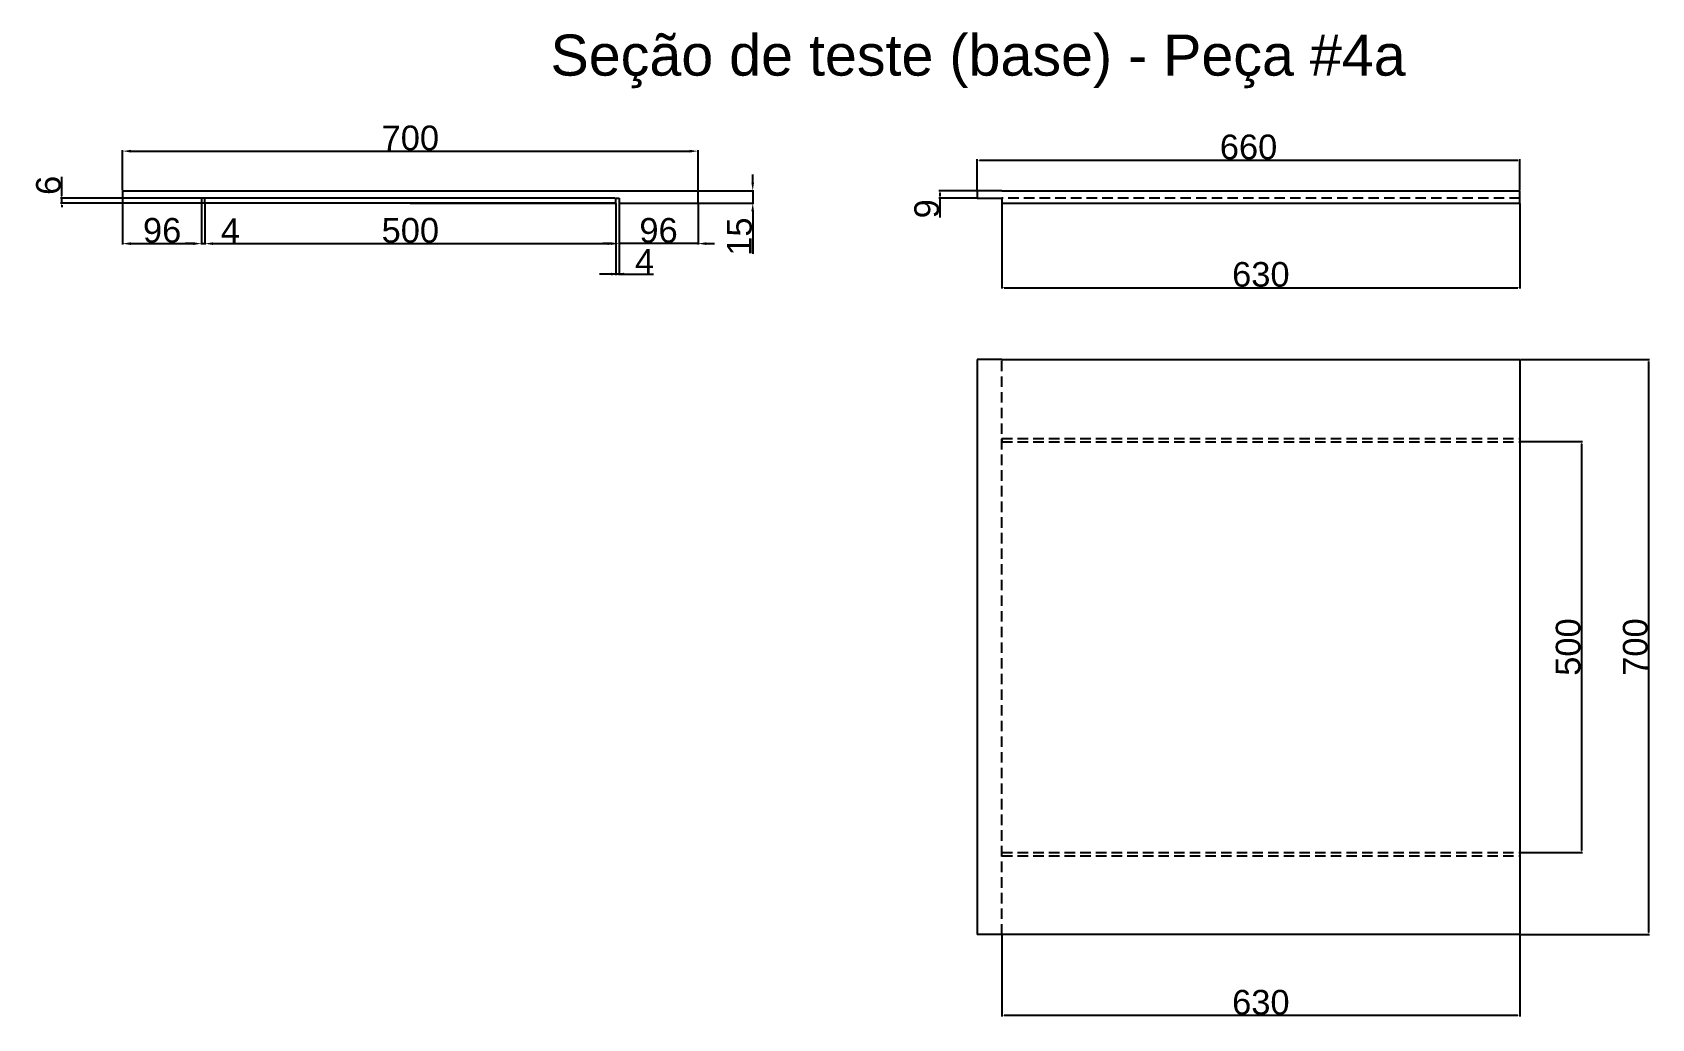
# Model space of a CAD drawing. Header units: millimetres. Extents: x 483 to 2453, y 115 to 1315.
import ezdxf

# ---------------------------------------------------------------- set-up
doc = ezdxf.new("R2010")
doc.units = ezdxf.units.MM
doc.linetypes.add('DASHED', pattern=[19.05, 12.7, -6.35])
doc.styles.get("Standard").update_dxf_attribs({"font": 'arial.ttf'})
doc.dimstyles.new('ISO-25', dxfattribs={"dimtxt": 2.5, "dimasz": 2.5, "dimexe": 1.25, "dimexo": 0.625, "dimtad": 1, "dimtxsty": 'Standard', "dimcen": 2.5, "dimadec": 0, "dimazin": 0, "dimtfac": 1, "dimtmove": 0, "dimatfit": 3, "dimfxl": 1, "dimarcsym": 0})

# ---------------------------------------------------------------- blocks, each defined once
blk = doc.blocks.new('*D4')
at = {"color": 5, "lineweight": -2}
for p, q in [((1632.2, 1123.1), (1632.2, 1160.9)), ((1634.7, 1159.6), (2289.7, 1159.6)), ((2292.2, 1123.1), (2292.2, 1160.9))]:
    blk.add_line(p, q, dxfattribs=at)
at = {"color": 5}
for points in [[(1634.7, 1160.1), (1634.7, 1159.2), (1632.2, 1159.6)], [(2289.7, 1159.2), (2289.7, 1160.1), (2292.2, 1159.6)]]:
    blk.add_solid(points, dxfattribs=at)
at = {"layer": 'Defpoints', "color": 0}
for p in [(2292.2, 1159.6), (1632.2, 1122.4), (2292.2, 1122.4)]:
    blk.add_point(p, dxfattribs=at)
at = {"color": 5, "insert": (1962.2, 1175.6), "char_height": 30, "attachment_point": 5}
blk.add_mtext('660', dxfattribs=at)
blk = doc.blocks.new('*D7')
at = {"color": 5, "lineweight": -2}
for p, q in [((592.4, 1123.1), (592.4, 1171.9)), ((602.4, 1170.7), (1282.4, 1170.7)), ((1292.4, 1123.1), (1292.4, 1171.9))]:
    blk.add_line(p, q, dxfattribs=at)
at = {"color": 5}
for points in [[(602.4, 1172.3), (602.4, 1169), (592.4, 1170.7)], [(1282.4, 1169), (1282.4, 1172.3), (1292.4, 1170.7)]]:
    blk.add_solid(points, dxfattribs=at)
at = {"layer": 'Defpoints', "color": 0}
for p in [(1292.4, 1170.7), (592.4, 1122.4), (1292.4, 1122.4)]:
    blk.add_point(p, dxfattribs=at)
at = {"color": 5, "insert": (942.4, 1186.6), "char_height": 30, "attachment_point": 5}
blk.add_mtext('700', dxfattribs=at)
blk = doc.blocks.new('*D8')
at = {"color": 5, "lineweight": -2}
for p, q in [((692.4, 1106.8), (692.4, 1056.9)), ((1192.4, 1106.8), (1192.4, 1056.9)), ((702.4, 1058.1), (1182.4, 1058.1))]:
    blk.add_line(p, q, dxfattribs=at)
at = {"color": 5}
for points in [[(702.4, 1059.8), (702.4, 1056.4), (692.4, 1058.1)], [(1182.4, 1056.4), (1182.4, 1059.8), (1192.4, 1058.1)]]:
    blk.add_solid(points, dxfattribs=at)
at = {"layer": 'Defpoints', "color": 0}
for p in [(692.4, 1107.4), (1192.4, 1107.4), (1192.4, 1058.1)]:
    blk.add_point(p, dxfattribs=at)
at = {"color": 5, "insert": (942.4, 1074.1), "char_height": 30, "attachment_point": 5}
blk.add_mtext('500', dxfattribs=at)
blk = doc.blocks.new('*D9')
at = {"color": 5, "lineweight": -2}
for p, q in [((688.4, 1106.8), (688.4, 1056.9)), ((692.4, 1106.8), (692.4, 1056.9)), ((678.4, 1058.1), (668.4, 1058.1)), ((688.4, 1058.1), (692.4, 1058.1)), ((702.4, 1058.1), (734.4, 1058.1))]:
    blk.add_line(p, q, dxfattribs=at)
at = {"color": 5}
for points in [[(678.4, 1056.4), (678.4, 1059.8), (688.4, 1058.1)], [(702.4, 1059.8), (702.4, 1056.4), (692.4, 1058.1)]]:
    blk.add_solid(points, dxfattribs=at)
at = {"layer": 'Defpoints', "color": 0}
for p in [(688.4, 1107.4), (692.4, 1107.4), (692.4, 1058.1)]:
    blk.add_point(p, dxfattribs=at)
at = {"color": 5, "insert": (723.4, 1073.7), "char_height": 30, "attachment_point": 5}
blk.add_mtext('4', dxfattribs=at)
blk = doc.blocks.new('*D10')
at = {"color": 5, "lineweight": -2}
for p, q in [((592.4, 1106.8), (592.4, 1056.9)), ((688.4, 1106.8), (688.4, 1056.9)), ((602.4, 1058.1), (678.4, 1058.1))]:
    blk.add_line(p, q, dxfattribs=at)
at = {"color": 5}
for points in [[(602.4, 1059.8), (602.4, 1056.4), (592.4, 1058.1)], [(678.4, 1056.4), (678.4, 1059.8), (688.4, 1058.1)]]:
    blk.add_solid(points, dxfattribs=at)
at = {"layer": 'Defpoints', "color": 0}
for p in [(592.4, 1107.4), (688.4, 1107.4), (688.4, 1058.1)]:
    blk.add_point(p, dxfattribs=at)
at = {"color": 5, "insert": (640.4, 1074.1), "char_height": 30, "attachment_point": 5}
blk.add_mtext('96', dxfattribs=at)
blk = doc.blocks.new('*D11')
at = {"color": 5, "lineweight": -2}
for p, q in [((1192.4, 1106.8), (1192.4, 1019.8)), ((1196.4, 1106.8), (1196.4, 1019.8)), ((1192.4, 1021), (1172.4, 1021)), ((1186.4, 1021), (1176.4, 1021)), ((1202.4, 1021), (1186.4, 1021)), ((1196.4, 1021), (1238.4, 1021))]:
    blk.add_line(p, q, dxfattribs=at)
at = {"color": 5}
for points in [[(1186.4, 1019.4), (1186.4, 1022.7), (1196.4, 1021)], [(1202.4, 1022.7), (1202.4, 1019.4), (1192.4, 1021)]]:
    blk.add_solid(points, dxfattribs=at)
at = {"layer": 'Defpoints', "color": 0}
for p in [(1192.4, 1107.4), (1196.4, 1107.4), (1196.4, 1021)]:
    blk.add_point(p, dxfattribs=at)
at = {"color": 5, "insert": (1227.4, 1036.6), "char_height": 30, "attachment_point": 5}
blk.add_mtext('4', dxfattribs=at)
blk = doc.blocks.new('*D12')
at = {"color": 5, "lineweight": -2}
for p, q in [((1196.4, 1106.8), (1196.4, 1056.9)), ((1292.4, 1106.8), (1292.4, 1056.9)), ((1186.4, 1058.1), (1176.4, 1058.1)), ((1292.4, 1058.1), (1196.4, 1058.1)), ((1302.4, 1058.1), (1312.4, 1058.1))]:
    blk.add_line(p, q, dxfattribs=at)
at = {"color": 5}
for points in [[(1186.4, 1056.5), (1186.4, 1059.8), (1196.4, 1058.1)], [(1302.4, 1059.8), (1302.4, 1056.5), (1292.4, 1058.1)]]:
    blk.add_solid(points, dxfattribs=at)
at = {"layer": 'Defpoints', "color": 0}
for p in [(1196.4, 1107.4), (1292.4, 1107.4), (1196.4, 1058.1)]:
    blk.add_point(p, dxfattribs=at)
at = {"color": 5, "insert": (1244.4, 1074.1), "char_height": 30, "attachment_point": 5}
blk.add_mtext('96', dxfattribs=at)
blk = doc.blocks.new('*D14')
at = {"color": 5, "lineweight": -2}
for p, q in [((1359, 1132.4), (1359, 1142.4)), ((1293, 1122.4), (1360.2, 1122.4)), ((1293, 1107.4), (1360.2, 1107.4)), ((1359, 1122.4), (1359, 1107.4)), ((1359, 1097.4), (1359, 1045.8))]:
    blk.add_line(p, q, dxfattribs=at)
at = {"color": 5}
for points in [[(1357.3, 1132.4), (1360.6, 1132.4), (1359, 1122.4)], [(1360.6, 1097.4), (1357.3, 1097.4), (1359, 1107.4)]]:
    blk.add_solid(points, dxfattribs=at)
at = {"layer": 'Defpoints', "color": 0}
for p in [(1292.4, 1122.4), (1292.4, 1107.4), (1359, 1107.4)]:
    blk.add_point(p, dxfattribs=at)
at = {"color": 5, "insert": (1343, 1066.6), "char_height": 30, "attachment_point": 5, "rotation": 90}
blk.add_mtext('15', dxfattribs=at)
blk = doc.blocks.new('*D15')
at = {"color": 5, "lineweight": -2}
for p, q in [((1662.2, 1106.8), (1662.2, 1003.3)), ((2292.2, 1106.8), (2292.2, 1003.3)), ((1664.7, 1004.5), (2289.7, 1004.5))]:
    blk.add_line(p, q, dxfattribs=at)
at = {"color": 5}
for points in [[(1664.7, 1005), (1664.7, 1004.1), (1662.2, 1004.5)], [(2289.7, 1004.1), (2289.7, 1005), (2292.2, 1004.5)]]:
    blk.add_solid(points, dxfattribs=at)
at = {"layer": 'Defpoints', "color": 0}
for p in [(1662.2, 1107.4), (2292.2, 1107.4), (2292.2, 1004.5)]:
    blk.add_point(p, dxfattribs=at)
at = {"color": 5, "insert": (1977.2, 1020.5), "char_height": 30, "attachment_point": 5}
blk.add_mtext('630', dxfattribs=at)
blk = doc.blocks.new('*D16')
at = {"color": 5, "lineweight": -2}
for p, q in [((2292.9, 917.1), (2450.1, 917.1)), ((2448.9, 914.6), (2448.9, 219.6)), ((2292.9, 217.1), (2450.1, 217.1))]:
    blk.add_line(p, q, dxfattribs=at)
at = {"color": 5}
for points in [[(2449.3, 914.6), (2448.5, 914.6), (2448.9, 917.1)], [(2448.5, 219.6), (2449.3, 219.6), (2448.9, 217.1)]]:
    blk.add_solid(points, dxfattribs=at)
at = {"layer": 'Defpoints', "color": 0}
for p in [(2292.2, 917.1), (2292.2, 217.1), (2448.9, 217.1)]:
    blk.add_point(p, dxfattribs=at)
at = {"color": 5, "insert": (2432.9, 567.1), "char_height": 30, "attachment_point": 5, "rotation": 90}
blk.add_mtext('700', dxfattribs=at)
blk = doc.blocks.new('*D17')
at = {"color": 5, "lineweight": -2}
for p, q in [((1662.2, 216.5), (1662.2, 117.4)), ((2292.2, 216.5), (2292.2, 117.4)), ((2289.7, 118.6), (1664.7, 118.6))]:
    blk.add_line(p, q, dxfattribs=at)
at = {"color": 5}
for points in [[(1664.7, 119), (1664.7, 118.2), (1662.2, 118.6)], [(2289.7, 118.2), (2289.7, 119), (2292.2, 118.6)]]:
    blk.add_solid(points, dxfattribs=at)
at = {"layer": 'Defpoints', "color": 0}
for p in [(1662.2, 217.1), (2292.2, 217.1), (1662.2, 118.6)]:
    blk.add_point(p, dxfattribs=at)
at = {"color": 5, "insert": (1977.2, 134.6), "char_height": 30, "attachment_point": 5}
blk.add_mtext('630', dxfattribs=at)
blk = doc.blocks.new('*D18')
at = {"color": 5, "lineweight": -2}
for p, q in [((2292.9, 817.1), (2368.4, 817.1)), ((2367.2, 814.6), (2367.2, 319.6)), ((2292.9, 317.1), (2368.4, 317.1))]:
    blk.add_line(p, q, dxfattribs=at)
at = {"color": 5}
for points in [[(2367.6, 814.6), (2366.7, 814.6), (2367.2, 817.1)], [(2366.7, 319.6), (2367.6, 319.6), (2367.2, 317.1)]]:
    blk.add_solid(points, dxfattribs=at)
at = {"layer": 'Defpoints', "color": 0}
for p in [(2292.2, 817.1), (2292.2, 317.1), (2367.2, 317.1)]:
    blk.add_point(p, dxfattribs=at)
at = {"color": 5, "insert": (2351.2, 567.1), "char_height": 30, "attachment_point": 5, "rotation": 90}
blk.add_mtext('500', dxfattribs=at)
blk = doc.blocks.new('*D19')
at = {"color": 5, "lineweight": -2}
for p, q in [((1631.6, 1122.4), (1585.5, 1122.4)), ((1631.6, 1113.4), (1585.5, 1113.4)), ((1586.8, 1119.9), (1586.8, 1115.9)), ((1586.8, 1113.4), (1586.8, 1090))]:
    blk.add_line(p, q, dxfattribs=at)
at = {"color": 5}
for points in [[(1587.2, 1119.9), (1586.3, 1119.9), (1586.8, 1122.4)], [(1586.3, 1115.9), (1587.2, 1115.9), (1586.8, 1113.4)]]:
    blk.add_solid(points, dxfattribs=at)
at = {"layer": 'Defpoints', "color": 0}
for p in [(1586.8, 1113.4), (1632.2, 1122.4), (1632.2, 1113.4)]:
    blk.add_point(p, dxfattribs=at)
at = {"color": 5, "insert": (1570.8, 1100.5), "char_height": 30, "attachment_point": 5, "rotation": 90}
blk.add_mtext('9', dxfattribs=at)
blk = doc.blocks.new('*D21')
at = {"color": 5, "lineweight": -2}
for p, q in [((518.2, 1115.9), (518.2, 1139.5)), ((1191.8, 1113.4), (516.9, 1113.4)), ((1191.8, 1107.4), (516.9, 1107.4)), ((518.2, 1107.4), (518.2, 1113.4)), ((518.2, 1104.9), (518.2, 1102.4))]:
    blk.add_line(p, q, dxfattribs=at)
at = {"color": 5}
for points in [[(517.8, 1115.9), (518.6, 1115.9), (518.2, 1113.4)], [(518.6, 1104.9), (517.8, 1104.9), (518.2, 1107.4)]]:
    blk.add_solid(points, dxfattribs=at)
at = {"layer": 'Defpoints', "color": 0}
for p in [(518.2, 1113.4), (1192.4, 1113.4), (1192.4, 1107.4)]:
    blk.add_point(p, dxfattribs=at)
at = {"color": 5, "insert": (502.2, 1129), "char_height": 30, "attachment_point": 5, "rotation": 90}
blk.add_mtext('6', dxfattribs=at)

msp = doc.modelspace()

# ---------------------------------------------------------------- linework, layer by layer
for p, q in [((592.379, 1122.448), (1292.379, 1122.448)), ((592.379, 1122.448), (592.379, 1107.448)), ((688.379, 1107.448), (592.379, 1107.448)), ((692.379, 1113.448), (688.379, 1113.448)), ((688.379, 1113.448), (688.379, 1107.448)), ((692.379, 1107.448), (692.379, 1113.448)), ((942.379, 1107.448), (692.379, 1107.448)), ((942.379, 1107.448), (1192.379, 1107.448)), ((1192.379, 1107.448), (1192.379, 1113.448)), ((1192.379, 1113.448), (1196.379, 1113.448)), ((1196.379, 1113.448), (1196.379, 1107.448)), ((1196.379, 1107.448), (1292.379, 1107.448)), ((1292.379, 1122.448), (1292.379, 1107.448)), ((1662.232, 1122.448), (1632.232, 1122.448)), ((1632.232, 1122.448), (1632.232, 1113.448)), ((1632.232, 1113.448), (1662.232, 1113.448)), ((1662.232, 1122.448), (2292.232, 1122.448)), ((1662.232, 1107.448), (2292.232, 1107.448)), ((2292.232, 1107.448), (2292.232, 1122.448)), ((1662.232, 917.077), (1632.232, 917.077)), ((1632.232, 917.077), (1632.232, 217.077)), ((1662.232, 917.077), (2292.232, 917.077)), ((2292.232, 917.077), (2292.232, 217.077)), ((2292.232, 217.077), (1632.232, 217.077))]:
    msp.add_line(p, q)
at = {"linetype": 'DASHED'}
for p, q in [((2292.232, 1113.448), (1662.232, 1113.448)), ((1662.232, 1113.448), (1662.232, 1107.448)), ((1662.232, 217.077), (1662.232, 917.077)), ((1662.232, 821.077), (2292.232, 821.077)), ((1662.232, 821.077), (1662.232, 817.077)), ((1662.232, 817.077), (2292.232, 817.077)), ((1662.232, 313.077), (1662.232, 317.077)), ((1662.232, 317.077), (2292.232, 317.077)), ((1662.232, 313.077), (2292.232, 313.077))]:
    msp.add_line(p, q, dxfattribs=at)

# ---------------------------------------------------------------- texts
msp.add_text('Seção de teste (base) - Peça #4a', height=50).set_placement((1112.908, 1262.565))

# ---------------------------------------------------------------- dimensions: what is measured, and where the dimension line sits
for p1, p2, distance, override, picture, middle in [((592.379, 1122.448), (1292.379, 1122.448), 48.225, {"dimtxt": 30, "dimasz": 10, "dimclrd": 5, "dimclre": 5, "dimclrt": 5}, '*D7', (942.379, 1186.615)), ((1632.232, 1122.448), (2292.232, 1122.448), 37.201, {"dimtxt": 30, "dimclrd": 5, "dimclre": 5, "dimclrt": 5}, '*D4', (1962.232, 1175.591)), ((1192.379, 1107.448), (1192.379, 1113.448), 674.193, {"dimtxt": 30, "dimclrd": 5, "dimclre": 5, "dimclrt": 5}, '*D21', (502.244, 1128.977)), ((1632.232, 1122.448), (1632.232, 1113.448), -45.47, {"dimtxt": 30, "dimclrd": 5, "dimclre": 5, "dimclrt": 5}, '*D19', (1570.82, 1100.459)), ((2292.232, 217.077), (1662.232, 217.077), 98.473, {"dimtxt": 30, "dimclrd": 5, "dimclre": 5, "dimclrt": 5}, '*D17', (1977.232, 134.556))]:
    dim = msp.add_aligned_dim(p1=p1, p2=p2, distance=distance, dimstyle='ISO-25', override=override)
    dim.commit()
    dim.dimension.update_dxf_attribs({"geometry": picture, "text_midpoint": middle})
for base, p1, p2, override, picture, middle in [((1358.955, 1107.448), (1292.379, 1122.448), (1292.379, 1107.448), {"dimtxt": 30, "dimasz": 10, "dimclrd": 5, "dimclre": 5, "dimclrt": 5}, '*D14', (1343.013, 1066.635)), ((2367.159, 317.077), (2292.232, 817.077), (2292.232, 317.077), {"dimtxt": 30, "dimclrd": 5, "dimclre": 5, "dimclrt": 5}, '*D18', (2351.217, 567.077))]:
    dim = msp.add_linear_dim(base=base, p1=p1, p2=p2, angle=90, dimstyle='ISO-25', override=override)
    dim.commit()
    dim.dimension.update_dxf_attribs({"geometry": picture, "text_midpoint": middle})
for base, p1, p2, override, picture, middle in [((688.379, 1058.113), (592.379, 1107.448), (688.379, 1107.448), {"dimtxt": 30, "dimasz": 10, "dimclrd": 5, "dimclre": 5, "dimclrt": 5}, '*D10', (640.379, 1074.055)), ((692.379, 1058.113), (688.379, 1107.448), (692.379, 1107.448), {"dimtxt": 30, "dimasz": 10, "dimclrd": 5, "dimclre": 5, "dimclrt": 5}, '*D9', (723.38, 1073.738)), ((1192.379, 1058.113), (692.379, 1107.448), (1192.379, 1107.448), {"dimtxt": 30, "dimasz": 10, "dimclrd": 5, "dimclre": 5, "dimclrt": 5}, '*D8', (942.379, 1074.055)), ((1196.379, 1021.024), (1192.379, 1107.448), (1196.379, 1107.448), {"dimtxt": 30, "dimasz": 10, "dimclrd": 5, "dimclre": 5, "dimclrt": 5}, '*D11', (1227.38, 1036.649)), ((1196.379, 1058.121), (1292.379, 1107.448), (1196.379, 1107.448), {"dimtxt": 30, "dimasz": 10, "dimclrd": 5, "dimclre": 5, "dimclrt": 5}, '*D12', (1244.379, 1074.064)), ((2292.232, 1004.535), (1662.232, 1107.448), (2292.232, 1107.448), {"dimtxt": 30, "dimclrd": 5, "dimclre": 5, "dimclrt": 5}, '*D15', (1977.232, 1020.488))]:
    dim = msp.add_linear_dim(base=base, p1=p1, p2=p2, dimstyle='ISO-25', override=override)
    dim.commit()
    dim.dimension.update_dxf_attribs({"geometry": picture, "text_midpoint": middle})
dim = msp.add_linear_dim(base=(2448.874, 217.077), p1=(2292.232, 917.077), p2=(2292.232, 217.077), angle=270, dimstyle='ISO-25', override={"dimtxt": 30, "dimclrd": 5, "dimclre": 5, "dimclrt": 5})
dim.commit()
dim.dimension.update_dxf_attribs({"geometry": '*D16', "text_midpoint": (2448.874, 567.077), "dimtype": 161})

doc.saveas('drawing.dxf')
